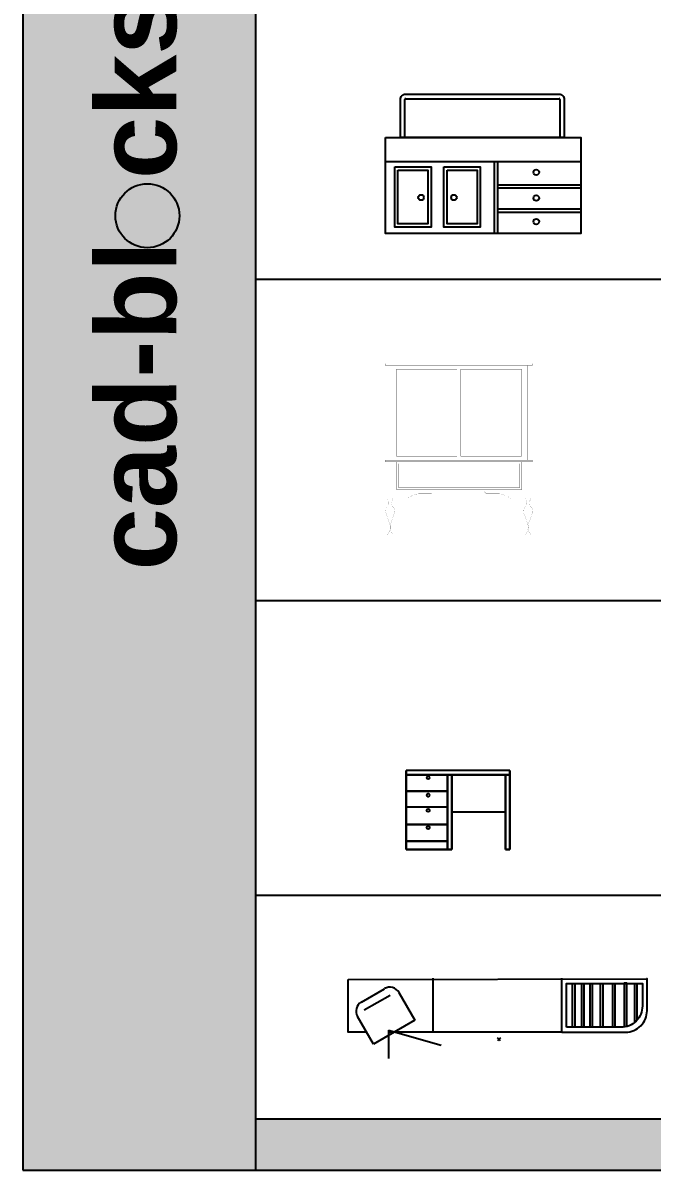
# Model space of a CAD drawing. Header units: millimetres. Extents: x 51491 to 87084, y 5379 to 33460.
# Drawn here: x 51491 to 59983, y 5379 to 20856 of the extents above; entities that cross this region are included whole.
import ezdxf

# ---------------------------------------------------------------- set-up
doc = ezdxf.new("R2010")
doc.units = ezdxf.units.MM
doc.layers.add('www.cad-blocks.net', color=7, linetype='Continuous')
doc.styles.get("Standard").update_dxf_attribs({"font": 'arial.ttf'})

# ---------------------------------------------------------------- blocks, each defined once
blk = doc.blocks.new('A$C05BE7A92')
for p, q in [((327, 1616), (327, 2258)), ((341, 2272), (2927, 2272)), ((2942, 2258), (2942, 1616)), ((15, 1215), (3295, 1215)), ((1835, 1215), (1835, 0)), ((1889, 1215), (1889, 0)), ((1889, 820), (3295, 820)), ((1889, 766), (3295, 766)), ((1889, 412), (3295, 412)), ((1889, 358), (3295, 358))]:
    blk.add_line(p, q)
blk.add_lwpolyline([(341, 2348), (2927, 2348, -0.414214), (3017, 2258), (3017, 1616), (251, 1616), (251, 2258, -0.414214)], format="xyb", close=True)
for points in [[(0, 1616), (3295, 1616), (3295, 0), (0, 0)], [(157, 1120), (771, 1120), (771, 105), (157, 105)], [(211, 1066), (717, 1066), (717, 159), (211, 159)], [(984, 1120), (1599, 1120), (1599, 105), (984, 105)], [(1038, 1066), (1545, 1066), (1545, 159), (1038, 159)]]:
    blk.add_lwpolyline(points, close=True)
for centre in [(2544, 1030), (600, 605), (1155, 605), (2544, 596), (2544, 199)]:
    blk.add_circle(centre, 47.2)
for centre, start, end in [((341, 2258), 90, 180), ((2927, 2258), 0, 90)]:
    blk.add_arc(centre, 14.4, start, end)
blk = doc.blocks.new('A$C0A403D5F')
at = {"linetype": 'Continuous'}
for p, q in [((2800, 2128), (0, 2128)), ((2800, 2128), (0, 2128)), ((2800, 2128), (0, 2128)), ((2800, 2128), (0, 2128)), ((2800, 2128), (0, 2128)), ((2800, 2128), (0, 2128)), ((0, 2128), (0, 2016)), ((0, 2016), (0, 2128)), ((0, 2128), (0, 2016)), ((0, 2128), (0, 2016)), ((1120, 2016), (0, 2016)), ((1120, 2016), (0, 2016)), ((1120, 2016), (0, 2016)), ((1120, 2016), (0, 2016)), ((1120, 2016), (0, 2016)), ((1120, 2016), (0, 2016)), ((1120, 2016), (0, 2016)), ((1120, 2016), (0, 2016)), ((1120, 2016), (0, 2016)), ((1120, 2016), (0, 2016)), ((1120, 2016), (0, 2016)), ((0, 2016), (1120, 2016)), ((0, 2016), (1120, 2016)), ((0, 2016), (1120, 2016)), ((1232, 2016), (0, 2016)), ((1232, 2016), (0, 2016)), ((1232, 2016), (0, 2016)), ((1232, 2016), (0, 2016)), ((1232, 2016), (0, 2016)), ((1232, 2016), (0, 2016)), ((2800, 2016), (0, 2016)), ((0, 2016), (2800, 2016)), ((0, 2016), (0, 1568)), ((0, 1568), (0, 2016)), ((0, 2016), (0, 1568)), ((0, 2016), (0, 1568)), ((0, 2016), (0, 0)), ((0, 0), (0, 2016)), ((0, 2016), (0, 0)), ((0, 2016), (0, 0)), ((0, 2016), (0, 0)), ((0, 2016), (0, 0)), ((0, 0), (0, 2016)), ((0, 2016), (0, 0)), ((0, 2016), (0, 0)), ((0, 0), (0, 2016)), ((0, 2016), (0, 0)), ((0, 2016), (0, 0)), ((1120, 2016), (1120, 1008)), ((1120, 1008), (1120, 2016)), ((1120, 2016), (1120, 1008)), ((1120, 2016), (1120, 1008)), ((1120, 2016), (1120, 1568)), ((1120, 2016), (1120, 1568)), ((1120, 1568), (1120, 2016)), ((1120, 2016), (1120, 1568)), ((1120, 2016), (1120, 0)), ((1120, 0), (1120, 2016)), ((1120, 2016), (1120, 0)), ((1120, 2016), (1120, 0)), ((1232, 2016), (1120, 2016)), ((1232, 2016), (1120, 2016)), ((1232, 2016), (1120, 2016)), ((1232, 2016), (1120, 2016)), ((1232, 2016), (1120, 2016)), ((1232, 2016), (1120, 2016)), ((2800, 2016), (1120, 2016)), ((2800, 2016), (1120, 2016)), ((2800, 2016), (1120, 2016)), ((2800, 2016), (1120, 2016)), ((2800, 2016), (1120, 2016)), ((2800, 2016), (1120, 2016)), ((1232, 2016), (1232, 0)), ((1232, 2016), (1232, 0)), ((1232, 0), (1232, 2016)), ((1232, 2016), (1232, 0)), ((1232, 2016), (1232, 0)), ((1232, 2016), (1232, 0)), ((1232, 0), (1232, 2016)), ((1232, 2016), (1232, 0)), ((2800, 2016), (2688, 2016)), ((2800, 2016), (2688, 2016)), ((2800, 2016), (2688, 2016)), ((2800, 2016), (2688, 2016)), ((2800, 2016), (2688, 2016)), ((2800, 2016), (2688, 2016)), ((2688, 2016), (2688, 0)), ((2688, 0), (2688, 2016)), ((2688, 2016), (2688, 0)), ((2688, 2016), (2688, 0)), ((2800, 2128), (2800, 2016)), ((2800, 2128), (2800, 2016)), ((2800, 2016), (2800, 2128)), ((2800, 2128), (2800, 2016)), ((2800, 2016), (2800, 1008)), ((2800, 2016), (2800, 1008)), ((2800, 1008), (2800, 2016)), ((2800, 2016), (2800, 1008)), ((2800, 2016), (2800, 0)), ((2800, 0), (2800, 2016)), ((2800, 2016), (2800, 0)), ((1120, 1568), (0, 1568)), ((0, 1568), (1120, 1568)), ((1120, 1568), (0, 1568)), ((1120, 1568), (0, 1568)), ((1120, 1568), (0, 1568)), ((1120, 1568), (0, 1568)), ((1120, 1568), (0, 1568)), ((1120, 1568), (0, 1568)), ((0, 1568), (0, 1456)), ((0, 1456), (0, 1568)), ((0, 1568), (0, 1456)), ((0, 1568), (0, 1456)), ((1120, 1568), (1120, 1456)), ((1120, 1568), (1120, 1456)), ((1120, 1456), (1120, 1568)), ((1120, 1568), (1120, 1456)), ((0, 1456), (0, 1232)), ((0, 1232), (0, 1456)), ((0, 1456), (0, 1232)), ((0, 1456), (0, 1232)), ((1120, 1456), (1120, 1232)), ((1120, 1456), (1120, 1232)), ((1120, 1232), (1120, 1456)), ((1120, 1456), (1120, 1232)), ((0, 1232), (0, 1008)), ((0, 1008), (0, 1232)), ((0, 1232), (0, 1008)), ((0, 1232), (0, 1008)), ((1120, 1141), (0, 1141)), ((0, 1008), (0, 672)), ((0, 672), (0, 1008)), ((0, 1008), (0, 672)), ((0, 1008), (0, 672)), ((1120, 1232), (1120, 1008)), ((1120, 1232), (1120, 1008)), ((1120, 1008), (1120, 1232)), ((1120, 1232), (1120, 1008)), ((1120, 1008), (1120, 672)), ((1120, 1008), (1120, 672)), ((1120, 672), (1120, 1008)), ((1120, 1008), (1120, 672)), ((2688, 1008), (1232, 1008)), ((1120, 672), (0, 672)), ((0, 672), (1120, 672)), ((1120, 672), (0, 672)), ((1120, 672), (0, 672)), ((1120, 672), (0, 672)), ((1120, 672), (0, 672)), ((1120, 672), (0, 672)), ((1120, 672), (0, 672)), ((1120, 672), (0, 672)), ((1120, 672), (0, 672)), ((1120, 672), (0, 672)), ((1120, 672), (0, 672)), ((1120, 672), (0, 672)), ((0, 672), (1120, 672)), ((0, 672), (1120, 672)), ((0, 672), (1120, 672)), ((0, 672), (0, 224)), ((0, 224), (0, 672)), ((0, 672), (0, 224)), ((0, 672), (0, 224)), ((1120, 672), (1120, 224)), ((1120, 672), (1120, 224)), ((1120, 224), (1120, 672)), ((1120, 672), (1120, 224)), ((1120, 224), (0, 224)), ((0, 224), (1120, 224)), ((1120, 224), (0, 224)), ((1120, 224), (0, 224)), ((1120, 224), (0, 224)), ((1120, 224), (0, 224)), ((1120, 224), (0, 224)), ((1120, 224), (0, 224)), ((0, 224), (1120, 224)), ((1120, 224), (0, 224)), ((1120, 224), (0, 224)), ((1120, 224), (0, 224)), ((1120, 224), (0, 224)), ((0, 224), (1120, 224)), ((0, 224), (1120, 224)), ((0, 224), (1120, 224)), ((0, 224), (0, 0)), ((0, 0), (0, 224)), ((0, 224), (0, 0)), ((0, 224), (0, 0)), ((1120, 224), (1120, 0)), ((1120, 224), (1120, 0)), ((1120, 0), (1120, 224)), ((1120, 224), (1120, 0)), ((1120, 0), (0, 0)), ((0, 0), (1120, 0)), ((1232, 0), (0, 0)), ((0, 0), (1232, 0)), ((1232, 0), (1120, 0)), ((1120, 0), (1232, 0)), ((2800, 0), (2688, 0)), ((2688, 0), (2800, 0))]:
    blk.add_line(p, q, dxfattribs=at)
for centre, radius in [((596, 1933), 40.8), ((596, 1464), 40.9), ((596, 1055), 40.9), ((596, 586), 40.8)]:
    blk.add_circle(centre, radius, dxfattribs=at)
blk = doc.blocks.new('A$C428418FC')
at = {"const_width": 3.9}
for points in [[(2, 2415), (1982, 2415), (1982, 2392), (2, 2392)], [(966, 1167), (149, 1167), (149, 2340), (966, 2340)], [(1018, 1167), (1835, 1167), (1835, 2340), (1018, 2340)], [(2, 1115), (1982, 1115), (1982, 1092), (2, 1092)], [(1835, 1092), (154, 1092), (154, 712), (1835, 712)], [(1809, 1066), (180, 1066), (180, 738), (1809, 738)]]:
    blk.add_lwpolyline(points, close=True, dxfattribs=at)
at = {"const_width": 1.3}
for points in [[(71, 2392), (71, 1115)], [(97, 2392), (97, 1115)], [(1887, 2392), (1887, 1115)], [(1913, 2392), (1913, 1115)], [(148, 1960), (964, 1960)], [(1836, 1960), (1020, 1960)], [(148, 1562), (964, 1562)], [(1836, 1562), (1020, 1562)], [(26, 1090), (26, 599), (101, 599), (101, 1090)], [(1964, 1090), (1964, 599), (1888, 599), (1888, 1090)], [(26, 1), (101, 1)], [(1964, 1), (1888, 1)]]:
    blk.add_lwpolyline(points, dxfattribs=at)
for points in [[(101, 599), (298, 599), (336, 621, -0.109701), (450, 659), (624, 659), (654, 689), (995, 689)], [(1888, 599), (1691, 599), (1653, 621, 0.109701), (1539, 659), (1365, 659), (1335, 689), (994, 689)], [(26, 599), (41, 561, -0.36667), (10, 470), (3, 409, 0.062319)], [(101, 599), (86, 561, 0.36667), (116, 470), (124, 409, -0.062319)], [(1888, 599), (1903, 561, -0.36667), (1873, 470), (1865, 409, 0.062319)], [(1964, 599), (1948, 561, 0.36667), (1979, 470), (1986, 409, -0.062319)], [(3, 409), (56, 258, -0.273837), (26, 107), (26, 1)], [(124, 409), (71, 258, 0.273837), (101, 107), (101, 1)], [(1865, 409), (1918, 258, -0.273837), (1888, 107), (1888, 1)], [(1986, 409), (1933, 258, 0.273837), (1964, 107), (1964, 1)]]:
    blk.add_lwpolyline(points, format="xyb", dxfattribs=at)
blk = doc.blocks.new('A$C694D7B25')
for p, q in [((0, 1065), (4032, 1075)), ((176, 761), (488, 941)), ((1146, 355), (1146, 1081)), ((2883, 355), (2883, 1081)), ((563, 850), (214, 649)), ((684, 889), (900, 515)), ((339, 191), (123, 565)), ((900, 515), (339, 191)), ((542, 379), (1255, 179)), ((542, 379), (544, 0)), ((2056, 237), (2012, 280)), ((2056, 280), (2012, 237))]:
    blk.add_line(p, q)
for points in [[(244, 355), (0, 355), (0, 1065)], [(3738, 426), (3727, 426), (3727, 1018), (3755, 1018), (3755, 429)], [(3868, 488), (3868, 1012), (3896, 1012), (3896, 516)], [(1152, 363), (1152, 355), (542, 355)], [(2880, 361), (2880, 355), (1152, 355), (1152, 363)]]:
    blk.add_lwpolyline(points)
blk.add_lwpolyline([(2880, 361), (2880, 355), (3744, 355, 0.414214), (4032, 643), (4032, 1075), (4025, 1075)], format="xyb")
blk.add_lwpolyline([(2944, 420), (2944, 1012), (3969, 1012), (3969, 708, -0.414214), (3681, 420)], format="xyb", close=True)
for points in [[(3028, 420), (3028, 1012), (3056, 1012), (3056, 420)], [(3152, 420), (3152, 1012), (3180, 1012), (3180, 420)], [(3265, 420), (3265, 1013), (3293, 1013), (3293, 420)], [(3406, 420), (3406, 1013), (3434, 1013), (3434, 420)], [(3569, 420), (3569, 1013), (3597, 1013), (3597, 420)]]:
    blk.add_lwpolyline(points, close=True)
for centre, start, end in [((560, 817), 30, 120), ((248, 637), 120, 210)]:
    blk.add_arc(centre, 144, start, end)
at = {"flags": 9}
for tag in ['XSIZE', 'YSIZE']:
    blk.add_attdef(tag, (231, 378), '', height=0.72, rotation=30, dxfattribs=at)
at = {"width": 0.8, "flags": 9}
for tag in ['YSIZE', 'XSIZE', 'XSIZE', 'YSIZE']:
    blk.add_attdef(tag, (620, 353), '', height=0.72, rotation=30, dxfattribs=at)
blk = doc.blocks.new('FORMAT')
at = {"layer": 'www.cad-blocks.net', "true_color": 0x444444}
blk.add_hatch(color=250, dxfattribs=at).paths.add_polyline_path([(51491, 5379), (54629, 5379), (54629, 33460), (51491, 33460)])
at = {"layer": 'www.cad-blocks.net', "true_color": 0x546d8e}
blk.add_hatch(color=155, dxfattribs=at).paths.add_polyline_path([(52739, 18255, 1), (53604, 18255, 1)])
h = blk.add_hatch(color=155, dxfattribs=at)
h.set_gradient(color1=(68, 68, 68), color2=(84, 109, 142), tint=1)
h.paths.add_polyline_path([(54629, 6072), (54629, 5379), (87084, 5379), (87084, 6072)])
at = {"layer": 'www.cad-blocks.net', "color": 250, "true_color": 0x444444}
for p, q in [((51491, 33460), (51491, 5379)), ((54629, 33460), (54629, 5379)), ((51491, 5379), (54629, 5379))]:
    blk.add_line(p, q, dxfattribs=at)
at = {"layer": 'www.cad-blocks.net'}
blk.add_line((54629, 33460), (54629, 5379), dxfattribs=at)
at = {"layer": 'www.cad-blocks.net', "color": 155, "true_color": 0x546d8e}
for p, q in [((54629, 32276), (54629, 6072)), ((54629, 17399), (87084, 17399)), ((54629, 13064), (87084, 13064)), ((54629, 9087), (87084, 9087)), ((54629, 6072), (87084, 6072)), ((54629, 6072), (87084, 6072)), ((54629, 5379), (87084, 5379))]:
    blk.add_line(p, q, dxfattribs=at)
blk.add_circle((53171, 18255), 432, dxfattribs=at)
at = {"layer": 'www.cad-blocks.net', "insert": (52481, 13469), "char_height": 1080, "attachment_point": 1, "rotation": 90}
blk.add_mtext_dynamic_manual_height_columns('{\\fArial|b1|i0|c0|p34;\\C255;\\c16777215;cad-bl  cks net}', width=33614.95, gutter_width=12.5, heights=[0], dxfattribs=at)

msp = doc.modelspace()

# ---------------------------------------------------------------- block references
for name, p, xscale, yscale, zscale in [('A$C05BE7A92', (56385, 18017), 0.8, 0.8, 0.8), ('A$C0A403D5F', (56663, 9705), 0.5, 0.5, 0.5)]:
    msp.add_blockref(name, p, dxfattribs=dict(xscale=xscale, yscale=yscale, zscale=zscale))
for name, p in [('A$C428418FC', (56384, 13844)), ('A$C694D7B25', (55883, 6885))]:
    msp.add_blockref(name, p)
at = {"layer": 'www.cad-blocks.net'}
msp.add_blockref('FORMAT', (0, 0), dxfattribs=at)

doc.saveas('drawing.dxf')
